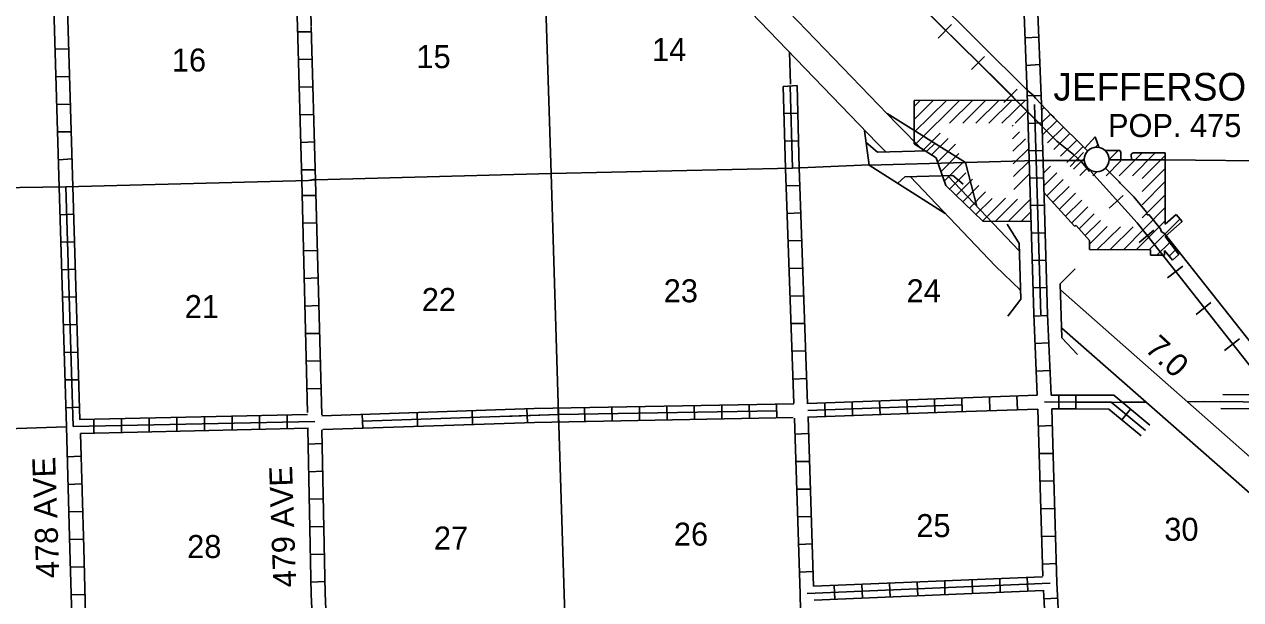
# Model space of a CAD drawing. Extents: x 2020499 to 2457378, y 15410235 to 15816321.
# Drawn here: x 2273268 to 2299709, y 15475504 to 15488012 of the extents above; entities that cross this region are included whole.
import ezdxf

# ---------------------------------------------------------------- set-up
doc = ezdxf.new("R2010")
doc.units = 0
for name, color, linetype in [('L13', 7, 'Continuous'), ('L14', 7, 'Continuous'), ('L15', 7, 'Continuous'), ('L16', 7, 'Continuous'), ('L17', 7, 'Continuous'), ('L18', 7, 'Continuous'), ('L2', 7, 'Continuous'), ('L28', 7, 'Continuous'), ('L3', 7, 'Continuous'), ('L30', 7, 'Continuous'), ('L4', 7, 'Continuous'), ('L5', 7, 'Continuous'), ('L8', 7, 'Continuous'), ('L9', 7, 'Continuous')]:
    doc.layers.add(name, color=color, linetype=linetype)

msp = doc.modelspace()

# ---------------------------------------------------------------- linework, layer by layer
at = {"layer": 'L13'}
for p, q in [((2289926, 15486712), (2289900, 15487409)), ((2297132, 15479798), (2297647, 15479801)), ((2298545, 15479807), (2299280, 15479812)), ((2265086, 15478965), (2274184, 15479261))]:
    msp.add_line(p, q, dxfattribs=at)
at = {"layer": 'L15'}
for p, q in [((2293133, 15487714), (2293424, 15488010)), ((2293861, 15487032), (2294142, 15487313)), ((2294559, 15486310), (2294849, 15486605)), ((2296006, 15484921), (2296291, 15485227)), ((2296449, 15484810), (2297457, 15483696)), ((2296850, 15484018), (2297157, 15484293)), ((2297500, 15483268), (2297822, 15483538)), ((2298117, 15482497), (2298450, 15482751)), ((2298740, 15481705), (2299063, 15481964)), ((2299358, 15480919), (2299680, 15481177))]:
    msp.add_line(p, q, dxfattribs=at)
for points in [[(2269823, 15509368), (2272426, 15506580), (2275947, 15503253), (2276243, 15502952), (2276591, 15502609), (2281708, 15498311), (2286908, 15494056), (2288788, 15492276), (2291491, 15489668), (2294459, 15486737), (2295715, 15485470), (2296074, 15485180), (2296248, 15485021), (2296423, 15484810)], [(2269823, 15509368), (2272426, 15506580), (2275947, 15503253), (2276243, 15502952), (2276591, 15502609), (2281708, 15498311), (2286908, 15494056), (2288788, 15492276), (2291491, 15489668), (2294073, 15487112)], [(2294066, 15487118), (2295715, 15485470), (2296074, 15485180), (2296248, 15485021), (2296423, 15484810)], [(2296449, 15484810), (2297457, 15483696), (2297822, 15483237), (2298313, 15482619), (2300324, 15480069), (2305483, 15473622), (2307341, 15471467), (2309179, 15469551), (2310340, 15468204), (2311132, 15467085), (2315689, 15461620)], [(2297457, 15483696), (2297822, 15483237), (2298313, 15482619), (2300324, 15480069), (2305483, 15473622), (2307341, 15471467), (2309242, 15469054), (2310657, 15467412), (2311000, 15467043), (2313973, 15463368)]]:
    msp.add_lwpolyline(points, dxfattribs=at)
at = {"layer": 'L16'}
for p, q in [((2295071, 15486361), (2292613, 15486359)), ((2292613, 15486227), (2292748, 15486360)), ((2292614, 15485412), (2292613, 15486359)), ((2292614, 15485664), (2293318, 15486360)), ((2292614, 15485945), (2293033, 15486360)), ((2292631, 15485400), (2293603, 15486360)), ((2293381, 15485860), (2293888, 15486361)), ((2293666, 15485860), (2294172, 15486361)), ((2293951, 15485861), (2294457, 15486361)), ((2294235, 15485861), (2294742, 15486361)), ((2294520, 15485861), (2295029, 15486363)), ((2295380, 15486148), (2295436, 15486203)), ((2294805, 15485861), (2295078, 15486131)), ((2295388, 15485875), (2295577, 15486061)), ((2295396, 15485602), (2295717, 15485919)), ((2294742, 15485799), (2294763, 15485819)), ((2294749, 15485525), (2294898, 15485672)), ((2295510, 15485433), (2295858, 15485776)), ((2293087, 15485108), (2292614, 15485412)), ((2292816, 15485281), (2293178, 15485643)), ((2292989, 15485171), (2293350, 15485533)), ((2293118, 15485017), (2293511, 15485410)), ((2294757, 15485252), (2295033, 15485524)), ((2295651, 15485290), (2295990, 15485629)), ((2295793, 15485146), (2296144, 15485497)), ((2296324, 15485320), (2296544, 15485564)), ((2296544, 15485564), (2296623, 15485339)), ((2296552, 15485341), (2296604, 15485393)), ((2293192, 15484808), (2293584, 15485200)), ((2294765, 15484978), (2295103, 15485312)), ((2295932, 15485006), (2296285, 15485359)), ((2296761, 15485272), (2297079, 15485268)), ((2296841, 15485065), (2297044, 15485268)), ((2297067, 15484721), (2297566, 15485220)), ((2297079, 15485268), (2297104, 15485234)), ((2297104, 15485234), (2297107, 15485064)), ((2297331, 15485188), (2297371, 15485220)), ((2297334, 15485064), (2297331, 15485188)), ((2297354, 15484720), (2297848, 15485220)), ((2297371, 15485220), (2298070, 15485219)), ((2297569, 15484658), (2298070, 15485159)), ((2298070, 15485219), (2298067, 15483666)), ((2293297, 15484508), (2293087, 15485108)), ((2293265, 15484599), (2293657, 15484991)), ((2294773, 15484705), (2295111, 15485039)), ((2295421, 15484775), (2295577, 15484931)), ((2296073, 15484862), (2296311, 15485100)), ((2296213, 15484722), (2296381, 15484890)), ((2296782, 15484721), (2297106, 15485045)), ((2297569, 15484377), (2298069, 15484878)), ((2293378, 15484429), (2293731, 15484781)), ((2293522, 15484290), (2293876, 15484644)), ((2294781, 15484420), (2295120, 15484759)), ((2295429, 15484503), (2295711, 15484785)), ((2295493, 15484282), (2295847, 15484636)), ((2296497, 15484721), (2296580, 15484803)), ((2297568, 15484086), (2298069, 15484593)), ((2294103, 15483732), (2293297, 15484508)), ((2293667, 15484152), (2294020, 15484505)), ((2293811, 15484013), (2294164, 15484367)), ((2296096, 15483624), (2295434, 15484347)), ((2295626, 15484137), (2295982, 15484488)), ((2295763, 15483987), (2296117, 15484341)), ((2293955, 15483874), (2294308, 15484228)), ((2294099, 15483735), (2294594, 15484230)), ((2294378, 15483731), (2294854, 15484208)), ((2294659, 15483730), (2295137, 15484208)), ((2295900, 15483838), (2296253, 15484192)), ((2297568, 15483806), (2298068, 15484307)), ((2294941, 15483729), (2295146, 15483934)), ((2296033, 15483692), (2296387, 15484046)), ((2296197, 15483566), (2296526, 15483895)), ((2297164, 15483112), (2298068, 15484026)), ((2298067, 15483666), (2298304, 15483874)), ((2298304, 15483874), (2298434, 15483724)), ((2295152, 15483728), (2294103, 15483732)), ((2296134, 15483636), (2296096, 15483624)), ((2296422, 15483315), (2296134, 15483636)), ((2296329, 15483418), (2296660, 15483748)), ((2296422, 15483234), (2296807, 15483613)), ((2296587, 15483113), (2297094, 15483612)), ((2296874, 15483113), (2297373, 15483612)), ((2297438, 15483112), (2298068, 15483741)), ((2297723, 15483112), (2298388, 15483777)), ((2298434, 15483724), (2298065, 15483399)), ((2296423, 15483113), (2296422, 15483315)), ((2297889, 15482993), (2298166, 15483269)), ((2298065, 15483399), (2298367, 15483009)), ((2297746, 15483112), (2296423, 15483113)), ((2297748, 15482993), (2297746, 15483112)), ((2298225, 15482884), (2298051, 15483097)), ((2298051, 15483097), (2298052, 15482993)), ((2298154, 15482972), (2298291, 15483107)), ((2298367, 15483009), (2298225, 15482884)), ((2298052, 15482993), (2297748, 15482993))]:
    msp.add_line(p, q, dxfattribs=at)
msp.add_circle((2296579, 15485073), 269, dxfattribs=at)
at = {"layer": 'L17'}
msp.add_spline([(2254131, 15503829), (2253666, 15502789), (2253339, 15501654), (2253439, 15500672), (2253651, 15500154), (2253809, 15499721), (2254041, 15499220), (2254765, 15498602), (2255298, 15498153), (2255456, 15497694), (2255784, 15496453), (2255968, 15495344), (2256127, 15494520), (2256349, 15493786), (2256602, 15493322), (2256850, 15492894), (2256998, 15492139), (2257257, 15490771), (2257426, 15489710), (2257489, 15489288), (2257642, 15488902), (2257684, 15488422), (2257468, 15487677), (2257257, 15487012), (2257156, 15486537), (2257067, 15485961), (2256708, 15485301), (2256349, 15484578), (2256222, 15483902), (2256475, 15483110), (2256913, 15482571), (2257806, 15482270), (2258519, 15481822), (2259268, 15481742), (2260235, 15481463), (2261063, 15480961), (2261792, 15480512), (2262526, 15480063), (2263233, 15479826), (2264363, 15479319), (2265683, 15478611), (2266914, 15477703), (2268318, 15476711), (2269633, 15475776), (2270889, 15474588), (2272051, 15473595), (2273022, 15472186), (2273508, 15471335), (2273915, 15470369), (2274258, 15469678), (2274434, 15469421)], degree=3, dxfattribs=at)
at = {"layer": 'L18'}
for p, q in [((2292897, 15485262), (2293063, 15485422)), ((2292406, 15484695), (2292259, 15484555)), ((2293457, 15484723), (2292406, 15484695)), ((2295786, 15482373), (2296112, 15482699)), ((2295821, 15481198), (2295786, 15482373))]:
    msp.add_line(p, q, dxfattribs=at)
for points in [[(2291568, 15485443), (2291814, 15485234)], [(2291812, 15485234), (2292897, 15485262)], [(2293677, 15484537), (2293445, 15484733)], [(2294630, 15483669), (2294891, 15483250)], [(2294891, 15483250), (2294929, 15482037)], [(2294929, 15482037), (2294650, 15481669)], [(2295821, 15481198), (2296160, 15480832)]]:
    msp.add_lwpolyline(points, dxfattribs=at)
at = {"layer": 'L2'}
msp.add_spline([(2229949, 15519490), (2230266, 15519252), (2230794, 15518418), (2231343, 15516565), (2231676, 15513956), (2231744, 15511871), (2231760, 15511052), (2231634, 15510060), (2231549, 15509035), (2231475, 15508481), (2231523, 15507372), (2231649, 15506902), (2231834, 15506728), (2232843, 15506094), (2233972, 15505619), (2235382, 15505086), (2237383, 15504748), (2239242, 15504537), (2241301, 15504362), (2242235, 15504552), (2243809, 15504996), (2245282, 15505455), (2245974, 15505830), (2246882, 15506020), (2249347, 15506305), (2250250, 15506353), (2252331, 15506036), (2253851, 15505519), (2255541, 15505022), (2257515, 15504331), (2258714, 15503987), (2259474, 15503760), (2260351, 15503380), (2261459, 15502736), (2262251, 15501981), (2262605, 15501210), (2262500, 15499468), (2262373, 15498718), (2261681, 15497947), (2260842, 15496997), (2260224, 15495972), (2259384, 15494668), (2258814, 15493628), (2258508, 15493063), (2258165, 15492561), (2257674, 15491743), (2256993, 15490481), (2256502, 15488913), (2256407, 15488063), (2256359, 15487144), (2256391, 15485919), (2256602, 15484821), (2256824, 15483928), (2257209, 15483036), (2257684, 15482102), (2258482, 15481220), (2259210, 15480438), (2259802, 15479731), (2260298, 15479118), (2261343, 15477534), (2262014, 15476462), (2263065, 15475037), (2263899, 15474018), (2264949, 15472951), (2266364, 15472001), (2267758, 15471446), (2269443, 15470860), (2271032, 15470264), (2272874, 15469218), (2274300, 15468109), (2275657, 15466768), (2276692, 15465295), (2277584, 15463479), (2278075, 15461488), (2278265, 15459777), (2278413, 15457386), (2278730, 15455738), (2279432, 15453536), (2280150, 15451921), (2280657, 15451012), (2281724, 15450168), (2283133, 15449180), (2284997, 15448077), (2286058, 15447829), (2286893, 15447802), (2289247, 15448050), (2290198, 15448362), (2291834, 15449270), (2293255, 15450770), (2293888, 15451445), (2295683, 15452956), (2296771, 15453462), (2298297, 15453880), (2299796, 15454170), (2301417, 15454096), (2303730, 15453436), (2305467, 15452480)], degree=3, dxfattribs=at)
at = {"layer": 'L3'}
for p, q in [((2291797, 15485438), (2291997, 15485239)), ((2291634, 15484953), (2293725, 15485011))]:
    msp.add_line(p, q, dxfattribs=at)
for points in [[(2292521, 15484705), (2294379, 15482751), (2294923, 15482230)], [(2295821, 15481405), (2300499, 15477297), (2303054, 15474646), (2303598, 15474113), (2304258, 15473442), (2306089, 15471524)]]:
    msp.add_lwpolyline(points, dxfattribs=at)
at = {"layer": 'L4'}
for p, q in [((2284548, 15490080), (2284722, 15484768)), ((2284722, 15484768), (2289965, 15484884)), ((2289965, 15484884), (2291634, 15484954)), ((2274173, 15484478), (2279448, 15484620)), ((2279448, 15484620), (2279601, 15484631)), ((2279601, 15484631), (2284722, 15484768)), ((2284722, 15484768), (2284881, 15479530)), ((2269205, 15484414), (2274173, 15484478))]:
    msp.add_line(p, q, dxfattribs=at)
for points in [[(2291375, 15490243), (2291908, 15489726), (2295082, 15486568), (2295188, 15486479)], [(2295188, 15486479), (2295250, 15486410), (2295588, 15486046), (2295625, 15486014)], [(2295625, 15486014), (2295657, 15485977), (2296380, 15485264)], [(2293725, 15485011), (2295266, 15485053), (2296317, 15485053)], [(2296771, 15484884), (2297009, 15484646), (2297067, 15484588)], [(2296856, 15485064), (2298065, 15485064), (2300699, 15485037)], [(2297067, 15484588), (2297088, 15484562), (2297389, 15484261)], [(2297389, 15484261), (2297663, 15483928), (2297674, 15483870)], [(2297674, 15483870), (2297721, 15483870), (2297964, 15483569), (2297991, 15483501)], [(2297991, 15483501), (2298054, 15483464), (2300742, 15480063), (2300831, 15480026)], [(2284881, 15479530), (2285008, 15475396), (2285034, 15474187)]]:
    msp.add_lwpolyline(points, dxfattribs=at)
at = {"layer": 'L5'}
for p, q in [((2292230, 15485856), (2292813, 15485260)), ((2293341, 15484720), (2294896, 15483086)), ((2294897, 15482255), (2294923, 15482228))]:
    msp.add_line(p, q, dxfattribs=at)
for points in [[(2285800, 15492218), (2287267, 15490935), (2288117, 15490127), (2292230, 15485856)], [(2285398, 15491769), (2286866, 15490486), (2287700, 15489694), (2291797, 15485438)], [(2292021, 15486070), (2293725, 15485011), (2293977, 15484051)], [(2291533, 15485697), (2291634, 15484953), (2293286, 15483900)], [(2295789, 15482239), (2300900, 15477730), (2302199, 15476336), (2304015, 15474519), (2304596, 15473859), (2306066, 15472395)]]:
    msp.add_lwpolyline(points, dxfattribs=at)
at = {"layer": 'L8'}
for p, q in [((2295066, 15486521), (2294934, 15490213)), ((2295376, 15486274), (2295229, 15490201)), ((2274025, 15484472), (2273867, 15489678)), ((2274326, 15484488), (2274168, 15489689)), ((2279147, 15489768), (2279205, 15487962)), ((2279458, 15489779), (2279506, 15487978)), ((2279205, 15487968), (2279300, 15484620)), ((2279205, 15487846), (2279506, 15487851)), ((2279506, 15487968), (2279601, 15484620)), ((2295324, 15487735), (2295023, 15487719)), ((2274231, 15487477), (2273930, 15487471)), ((2279226, 15487244), (2279522, 15487255)), ((2295340, 15487139), (2295039, 15487118)), ((2274247, 15486880), (2273952, 15486869)), ((2279242, 15486642), (2279543, 15486653)), ((2289765, 15486663), (2290066, 15486679)), ((2289818, 15484879), (2289765, 15486663)), ((2289965, 15484884), (2289913, 15486669)), ((2290113, 15484895), (2290066, 15486679)), ((2295063, 15486455), (2295361, 15486464)), ((2295214, 15481715), (2295066, 15486521)), ((2274263, 15486278), (2273967, 15486267)), ((2295362, 15481699), (2295227, 15486270)), ((2295512, 15481703), (2295376, 15486274)), ((2279258, 15486046), (2279559, 15486051)), ((2289781, 15486072), (2290082, 15486077)), ((2274289, 15485676), (2273989, 15485671)), ((2295081, 15485859), (2295379, 15485867)), ((2279274, 15485444), (2279575, 15485454)), ((2289796, 15485470), (2290097, 15485481)), ((2295098, 15485262), (2295396, 15485271)), ((2274305, 15485085), (2274010, 15485069)), ((2279290, 15484847), (2279590, 15484852)), ((2289992, 15479768), (2289818, 15484879)), ((2290293, 15479762), (2290113, 15484895)), ((2279422, 15479572), (2279300, 15484620)), ((2279448, 15484620), (2279590, 15484646)), ((2279733, 15479520), (2279601, 15484620)), ((2295116, 15484666), (2295414, 15484675)), ((2274184, 15479261), (2274025, 15484472)), ((2274332, 15479271), (2274173, 15484478)), ((2274474, 15479419), (2274326, 15484488)), ((2290134, 15484509), (2289833, 15484504)), ((2279606, 15484293), (2279305, 15484287)), ((2295134, 15484070), (2295432, 15484078)), ((2274041, 15483870), (2274342, 15483886)), ((2290150, 15483913), (2289849, 15483902)), ((2279622, 15483696), (2279321, 15483686)), ((2274057, 15483279), (2274358, 15483284)), ((2290171, 15483311), (2289876, 15483305)), ((2295151, 15483473), (2295450, 15483482)), ((2279638, 15483094), (2279342, 15483089)), ((2295169, 15482877), (2295467, 15482886)), ((2274084, 15482677), (2274385, 15482688)), ((2279649, 15482498), (2279358, 15482487)), ((2290192, 15482714), (2289891, 15482703)), ((2295187, 15482280), (2295485, 15482289)), ((2274099, 15482080), (2274400, 15482086)), ((2290214, 15482112), (2289913, 15482101)), ((2279664, 15481896), (2279363, 15481885)), ((2295287, 15479948), (2295214, 15481715)), ((2295507, 15481684), (2295214, 15481669)), ((2295588, 15479952), (2295512, 15481703)), ((2274115, 15481478), (2274416, 15481489)), ((2290229, 15481510), (2289934, 15481505)), ((2279680, 15481294), (2279385, 15481288)), ((2274131, 15480877), (2274432, 15480887)), ((2290256, 15480913), (2289955, 15480903)), ((2295541, 15481088), (2295240, 15481072)), ((2279701, 15480697), (2279400, 15480686)), ((2295567, 15480486), (2295266, 15480470)), ((2274147, 15480280), (2274448, 15480285)), ((2279717, 15480095), (2279416, 15480085)), ((2290272, 15480312), (2289976, 15480301)), ((2290293, 15479768), (2293301, 15479876)), ((2292466, 15479547), (2292455, 15479845)), ((2293062, 15479568), (2293051, 15479866)), ((2293301, 15479876), (2295287, 15479948)), ((2293658, 15479591), (2293647, 15479891)), ((2293658, 15479590), (2293647, 15479888)), ((2294258, 15479612), (2294247, 15479913)), ((2294857, 15479633), (2294846, 15479934)), ((2295757, 15479653), (2295758, 15479952)), ((2274173, 15479678), (2274464, 15479689)), ((2284350, 15479659), (2289992, 15479762)), ((2284877, 15479370), (2284872, 15479668)), ((2289624, 15479606), (2284883, 15479528)), ((2285451, 15479388), (2285446, 15479686)), ((2286047, 15479398), (2286042, 15479696)), ((2286644, 15479408), (2286639, 15479706)), ((2287240, 15479418), (2287235, 15479716)), ((2287837, 15479428), (2287832, 15479726)), ((2288433, 15479437), (2288428, 15479736)), ((2289030, 15479447), (2289025, 15479746)), ((2289626, 15479457), (2289621, 15479755)), ((2290293, 15479472), (2293311, 15479577)), ((2293653, 15479739), (2290298, 15479618)), ((2290677, 15479482), (2290666, 15479780)), ((2291273, 15479504), (2291263, 15479802)), ((2291869, 15479525), (2291859, 15479823)), ((2293301, 15479577), (2295298, 15479647)), ((2295409, 15476014), (2295298, 15479647)), ((2297621, 15479794), (2295446, 15479805)), ((2295588, 15479802), (2296123, 15479800)), ((2295715, 15475871), (2295604, 15479652)), ((2279580, 15479377), (2274332, 15479271)), ((2279422, 15479530), (2274464, 15479419)), ((2274781, 15479430), (2274781, 15479129)), ((2275382, 15479446), (2275382, 15479145)), ((2275984, 15479451), (2275984, 15479155)), ((2276581, 15479472), (2276581, 15479171)), ((2277183, 15479477), (2277183, 15479176)), ((2277785, 15479493), (2277785, 15479197)), ((2278381, 15479504), (2278381, 15479203)), ((2278983, 15479520), (2278983, 15479219)), ((2283672, 15479488), (2284881, 15479530)), ((2284360, 15479358), (2289981, 15479461)), ((2290134, 15475628), (2290008, 15479451)), ((2290425, 15475797), (2290309, 15479472)), ((2274184, 15479261), (2274258, 15476605)), ((2279443, 15479229), (2274490, 15479118)), ((2274490, 15479118), (2274559, 15476621)), ((2290314, 15479113), (2290013, 15479102)), ((2295615, 15479287), (2295314, 15479277)), ((2279738, 15478896), (2279443, 15478886)), ((2274501, 15478622), (2274200, 15478611)), ((2290330, 15478511), (2290034, 15478506)), ((2295631, 15478685), (2295330, 15478680)), ((2279759, 15478295), (2279458, 15478284)), ((2274517, 15478020), (2274216, 15478009)), ((2295646, 15478089), (2295351, 15478078)), ((2290356, 15477909), (2290055, 15477904)), ((2279765, 15477693), (2279464, 15477687)), ((2295668, 15477487), (2295367, 15477476)), ((2274532, 15477418), (2274231, 15477413)), ((2290372, 15477312), (2290071, 15477302)), ((2279775, 15477096), (2279474, 15477085)), ((2274548, 15476821), (2274247, 15476811)), ((2290398, 15476721), (2290097, 15476705)), ((2295683, 15476885), (2295382, 15476879)), ((2274258, 15476605), (2274491, 15468337)), ((2274559, 15476621), (2274780, 15468778)), ((2279791, 15476494), (2279490, 15476489)), ((2274564, 15476220), (2274263, 15476209)), ((2295705, 15476288), (2295409, 15476278)), ((2279796, 15475897), (2279501, 15475887)), ((2290414, 15476119), (2290113, 15476103)), ((2290425, 15475797), (2295398, 15476003)), ((2292690, 15475586), (2292674, 15475887)), ((2293281, 15475612), (2293276, 15475913)), ((2293883, 15475639), (2293872, 15475934)), ((2294480, 15475660), (2294474, 15475961)), ((2295082, 15475697), (2295071, 15475987)), ((2295773, 15474678), (2295715, 15475871)), ((2274580, 15475618), (2274284, 15475612)), ((2290155, 15474461), (2290134, 15475639)), ((2290282, 15475639), (2295567, 15475860)), ((2290441, 15475496), (2295414, 15475702)), ((2290889, 15475512), (2290874, 15475813)), ((2291491, 15475538), (2291475, 15475834)), ((2292088, 15475559), (2292072, 15475860)), ((2295475, 15474666), (2295425, 15475713)), ((2295734, 15475536), (2295433, 15475521))]:
    msp.add_line(p, q, dxfattribs=at)
for points in [[(2295588, 15479952), (2296124, 15479950)], [(2303397, 15479836), (2301449, 15479794), (2298925, 15479810)], [(2303397, 15479984), (2301449, 15479947), (2299321, 15479963)], [(2295604, 15479652), (2296124, 15479650)], [(2303397, 15479688), (2301449, 15479646), (2299279, 15479662)], [(2279575, 15474102), (2279506, 15475618), (2279432, 15479213)], [(2279865, 15474260), (2279807, 15475639), (2279733, 15479197)]]:
    msp.add_lwpolyline(points, dxfattribs=at)
at = {"layer": 'L9'}
for p, q in [((2296123, 15479651), (2296124, 15479950)), ((2279738, 15479504), (2284350, 15479659)), ((2281808, 15479572), (2281818, 15479274)), ((2283000, 15479612), (2283010, 15479314)), ((2284193, 15479653), (2284203, 15479354)), ((2297125, 15479415), (2297315, 15479645)), ((2279759, 15479203), (2284360, 15479358)), ((2280615, 15479532), (2280625, 15479234)), ((2280620, 15479383), (2284881, 15479526))]:
    msp.add_line(p, q, dxfattribs=at)
for points in [[(2296124, 15479950), (2296951, 15479947), (2297734, 15479299)], [(2296123, 15479800), (2296896, 15479797), (2297638, 15479184)], [(2296124, 15479650), (2296842, 15479648), (2297543, 15479068)], [(2296212, 15479800), (2296896, 15479797), (2297638, 15479184)]]:
    msp.add_lwpolyline(points, dxfattribs=at)

# ---------------------------------------------------------------- texts
at = {"layer": 'L14'}
for s, p in [('15', (2281792, 15487059)), ('14', (2286914, 15487213)), ('16', (2276475, 15486986)), ('23', (2287167, 15481969)), ('24', (2292447, 15481969)), ('22', (2281908, 15481779)), ('21', (2276755, 15481626)), ('26', (2287389, 15476679)), ('25', (2292658, 15476864)), ('30', (2298049, 15476784)), ('27', (2282172, 15476594)), ('28', (2276808, 15476410))]:
    msp.add_text(s, height=500, rotation=359.9999, dxfattribs=at).set_placement(p)
at = {"layer": 'L16'}
for s, height, p in [('JEFFERSON', 600, (2295638, 15486355)), ('POP. 475', 500, (2296825, 15485561))]:
    msp.add_text(s, height=height, rotation=359.9999, dxfattribs=at).set_placement(p)
at = {"layer": 'L28'}
msp.add_text('7.0', height=500, rotation=317.0806, dxfattribs=at).set_placement((2297604, 15480932))
at = {"layer": 'L30'}
for s, p in [('478 AVE', (2274030, 15475979)), ('479 AVE', (2279180, 15475780))]:
    msp.add_text(s, height=500, rotation=92, dxfattribs=at).set_placement(p)

doc.saveas('drawing.dxf')
